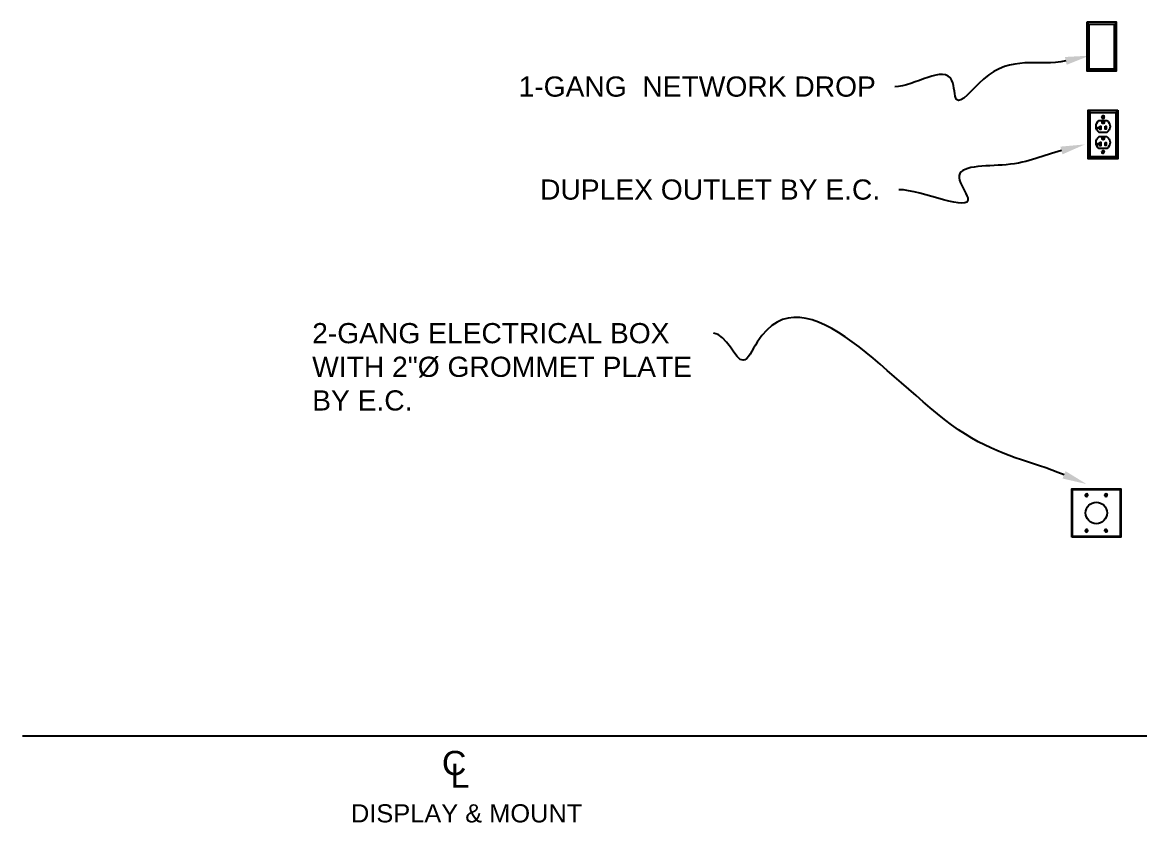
# Model space of a CAD drawing. Extents: x -382 to 1420, y -377 to 265.
# Drawn here: x 179 to 282.8, y 190.2 to 264.5 of the extents above; entities that cross this region are included whole.
import ezdxf
from ezdxf import colors
from ezdxf.entities.mleader import LeaderData, LeaderLine
from ezdxf.enums import TextEntityAlignment as Align
from ezdxf.math import Vec2, Vec3

# ---------------------------------------------------------------- set-up
doc = ezdxf.new("R2010")
doc.units = 0
doc.header["$MEASUREMENT"] = 0
doc.layers.get('0').update_dxf_attribs({"linetype": 'CONTINUOUS'})
for name, color, linetype in [('AV-Detl-Dims', 14, 'CONTINUOUS'), ('AV-Elev-Dims', 14, 'CONTINUOUS'), ('AV-Elev-Wall', 160, 'CONTINUOUS'), ('AV-Flor-Powr-Neww', 160, 'CONTINUOUS')]:
    doc.layers.add(name, color=color, linetype=linetype)
doc.styles.get("Standard").update_dxf_attribs({"font": 'arial.ttf'})

# ---------------------------------------------------------------- blocks, each defined once
blk = doc.blocks.new('Center Line Symbol')
at = {"color": 0}
for s, p in [('C', (-0.01, 0.159)), ('L', (0.0123, 0.1097))]:
    blk.add_text(s, height=0.0938, dxfattribs=at).set_placement(p, align=Align.MIDDLE)

msp = doc.modelspace()

# ---------------------------------------------------------------- linework, layer by layer
at = {"layer": 'AV-Elev-Wall'}
msp.add_lwpolyline([(179.00323, 198.21409), (299.46619, 198.21409)], dxfattribs=at)
at = {"layer": 'AV-Flor-Powr-Neww', "ltscale": 2}
for points in [[(277.85974, 264.5376), (277.85974, 260.0376), (280.60974, 260.0376), (280.60974, 264.5376)], [(280.42224, 264.3501), (278.04724, 264.3501), (278.04724, 260.2251), (280.42224, 260.2251)], [(280.74646, 256.35975), (280.74646, 251.85975), (277.99646, 251.85975), (277.99646, 256.35975)], [(278.18396, 256.17225), (280.55896, 256.17225), (280.55896, 252.04725), (278.18396, 252.04725)], [(279.08146, 254.90287), (279.16146, 254.90287), (279.16146, 254.57287), (279.08146, 254.57287), (279.08146, 254.69787), (278.88146, 254.69787), (278.88146, 254.77787), (279.08146, 254.77787)], [(279.58146, 254.87787), (279.66146, 254.87787), (279.66146, 254.59787), (279.58146, 254.59787)], [(279.08146, 253.40287), (279.16146, 253.40287), (279.16146, 253.07287), (279.08146, 253.07287), (279.08146, 253.19787), (278.88146, 253.19787), (278.88146, 253.27787), (279.08146, 253.27787)], [(279.58146, 253.37787), (279.66146, 253.37787), (279.66146, 253.09787), (279.58146, 253.09787)], [(276.5278, 216.75598), (276.52779, 221.13099), (280.9653, 221.13099), (280.9653, 216.756)]]:
    msp.add_lwpolyline(points, close=True, dxfattribs=at)
for points in [[(278.04724, 264.3501), (277.85974, 264.5376)], [(280.42224, 264.3501), (280.60974, 264.5376)], [(278.04724, 260.2251), (277.85974, 260.0376)], [(280.42224, 260.2251), (280.60974, 260.0376)], [(278.18396, 256.17225), (277.99646, 256.35975)], [(280.55896, 256.17225), (280.74646, 256.35975)], [(279.24738, 255.74986), (279.49396, 255.7596)], [(279.24896, 255.7099), (279.49554, 255.71963)], [(279.25895, 255.71029), (279.25737, 255.75026)], [(279.48555, 255.71924), (279.48397, 255.75921)], [(279.24683, 252.49431), (279.48669, 252.43631)], [(279.25623, 252.53319), (279.49609, 252.47519)], [(279.25655, 252.49196), (279.26595, 252.53084)], [(279.47697, 252.43866), (279.48637, 252.47754)], [(278.18396, 252.04725), (277.99646, 251.85975)], [(280.55896, 252.04725), (280.74646, 251.85975)], [(276.4653, 216.69349), (276.4653, 221.19349), (281.0278, 221.19349), (281.0278, 216.69349), (276.4653, 216.69349)], [(276.4653, 221.19349), (276.5278, 221.13099)], [(280.9653, 221.13099), (281.0278, 221.19349)], [(277.91966, 220.4921), (277.74516, 220.6666)], [(277.75223, 220.65952), (277.78051, 220.68781)], [(277.94794, 220.52038), (277.77344, 220.69488)], [(277.91258, 220.49917), (277.94087, 220.52745)], [(279.76905, 220.56863), (279.52246, 220.57837)], [(279.77063, 220.6086), (279.52404, 220.61834)], [(279.53246, 220.57798), (279.53404, 220.61795)], [(279.75906, 220.56903), (279.76064, 220.609)], [(277.91966, 217.39488), (277.74516, 217.22038)], [(277.78051, 217.19917), (277.75223, 217.22745)], [(277.94794, 217.3666), (277.77344, 217.1921)], [(277.94087, 217.35952), (277.91258, 217.38781)], [(279.76178, 217.34193), (279.52191, 217.28393)], [(279.77118, 217.30305), (279.53131, 217.24505)], [(279.54103, 217.2474), (279.53163, 217.28628)], [(279.76146, 217.3007), (279.75206, 217.33958)], [(276.5278, 216.75599), (276.4653, 216.69349)], [(281.0278, 216.69349), (280.9653, 216.75632)]]:
    msp.add_lwpolyline(points, dxfattribs=at)
for points in [[(279.71787, 255.41287, -0.551981525), (279.71787, 254.31287), (279.02505, 254.31287, -0.551981525), (279.02505, 255.41287)], [(279.28146, 255.30287), (279.46146, 255.30287), (279.46146, 255.21287, -1), (279.28146, 255.21287)], [(279.71787, 253.91287, -0.551981525), (279.71787, 252.81287), (279.02505, 252.81287, -0.551981525), (279.02505, 253.91287)], [(279.28146, 253.80287), (279.46146, 253.80287), (279.46146, 253.71287, -1), (279.28146, 253.71287)]]:
    msp.add_lwpolyline(points, format="xyb", close=True, dxfattribs=at)
msp.add_circle((278.74655, 218.94349), 1, dxfattribs=at)
for centre, start, end in [((279.37146, 255.73475), 11.4682015, 173.054409), ((279.37146, 255.73475), 191.4682015, 353.054409), ((279.37146, 252.48475), 175.6144444, 337.2006519), ((279.37146, 252.48475), 355.6144444, 157.2006519), ((277.84655, 220.59349), 144.2068962, 305.7931038), ((277.84655, 220.59349), 324.2068962, 125.7931038), ((279.64655, 220.59349), 186.945591, 348.5317985), ((279.64655, 220.59349), 6.945591, 168.5317985), ((277.84655, 217.29349), 54.2068962, 215.7931038), ((277.84655, 217.29349), 234.2068962, 35.7931038), ((279.64655, 217.29349), 22.7993481, 184.3855556), ((279.64655, 217.29349), 202.7993481, 4.3855556)]:
    msp.add_arc(centre, 0.125, start, end, dxfattribs=at)

# ---------------------------------------------------------------- block references
at = {"layer": 'AV-Detl-Dims', "xscale": 24, "yscale": 24, "zscale": 24}
msp.add_blockref('Center Line Symbol', (219.34575, 191.89005), dxfattribs=at)

# ---------------------------------------------------------------- texts
at = {"layer": 'AV-Detl-Dims'}
msp.add_text('DISPLAY & MOUNT', height=1.6875, dxfattribs=at).set_placement((209.5248, 191.02657), align=Align.MIDDLE_LEFT)

# ---------------------------------------------------------------- leaders
at = {"layer": 'AV-Elev-Dims'}
ml = msp.add_multileader_mtext('Standard', dxfattribs=at)
ml.set_content('\\A1;1-GANG  NETWORK DROP', color=256)
ml.set_leader_properties()
ml.build(insert=Vec2(0, 0))
ml.multileader.update_dxf_attribs({"leader_type": 2, "dogleg_length": 0.36, "arrow_head_size": 2.25, "scale": 24})
ctx = ml.context
ctx.base_point, ctx.scale, ctx.char_height, ctx.arrow_head_size, ctx.landing_gap_size, ctx.plane_origin = Vec3(222.93278, 258.55216), 24, 1.875, 2.25, 2.16, Vec3(274.00637, 237.56596)
notes = []
notes.append((ctx, [(0, (1, 1, 0), (268.67458, 258.55216), (-1, 0), 8.64, [(0, [(278.10974, 261.44077), (268.26418, 259.26199), (265.77111, 257.36496), (265.3411, 259.12425)], 0, [])])]))
ctx.mtext.insert, ctx.mtext.flow_direction = Vec3(225.09278, 259.50564), 5
ml = msp.add_multileader_mtext('Standard', dxfattribs=at)
ml.set_content('DUPLEX OUTLET BY E.C. ', color=256)
ml.set_leader_properties()
ml.build(insert=Vec2(0, 0))
ml.multileader.update_dxf_attribs({"leader_type": 2, "dogleg_length": 0.36, "arrow_head_size": 2.25, "scale": 24})
ctx = ml.context
ctx.base_point, ctx.scale, ctx.char_height, ctx.arrow_head_size, ctx.landing_gap_size, ctx.plane_origin = Vec3(224.93064, 248.98204), 24, 1.875, 2.25, 2.16, Vec3(274.35046, 235.3512)
notes.append((ctx, [(0, (1, 1, 0), (269.04685, 248.98204), (-1, 0), 8.64, [(0, [(277.68396, 253.19014), (270.37164, 251.29884), (265.99696, 250.073), (266.80202, 248.23423)], 0, [])])]))
ctx.mtext.insert, ctx.mtext.flow_direction = Vec3(227.09064, 249.93553), 5
ml = msp.add_multileader_mtext('Standard', dxfattribs=at)
ml.set_content('\\A1;2-GANG ELECTRICAL BOX\\PWITH 2"%%C GROMMET PLATE\\PBY E.C.', color=256)
ml.set_leader_properties()
ml.build(insert=Vec2(0, 0))
ml.multileader.update_dxf_attribs({"leader_type": 2, "dogleg_length": 0.36, "arrow_head_size": 2.25, "scale": 24})
ctx = ml.context
ctx.base_point, ctx.scale, ctx.char_height, ctx.arrow_head_size, ctx.landing_gap_size, ctx.plane_origin = Vec3(203.76267, 235.63535), 24, 1.875, 2.25, 2.16, Vec3(253.10268, 209.83495)
notes.append((ctx, [(0, (1, 1, 0), (251.82457, 235.63535), (-1, 0), 8.64, [(0, [(277.83445, 221.62819), (266.59034, 226.25384), (247.25107, 234.80041), (245.9585, 233.12635)], 0, [])])]))
ctx.mtext.insert, ctx.mtext.flow_direction = Vec3(205.92267, 236.58884), 5
for ctx, leaders in notes:
    for number, flags, end, landing, length, lines in leaders:
        leader = LeaderData()
        leader.index, (leader.has_last_leader_line, leader.has_dogleg_vector, leader.attachment_direction) = number, flags
        leader.last_leader_point, leader.dogleg_vector, leader.dogleg_length = Vec3(end), Vec3(landing), length
        for number, points, colour, breaks in lines:
            line = LeaderLine()
            line.index, line.vertices, line.color, line.breaks = number, Vec3.list(points), colors.encode_raw_color(colour), breaks
            leader.lines.append(line)
        ctx.leaders.append(leader)

doc.saveas('drawing.dxf')
